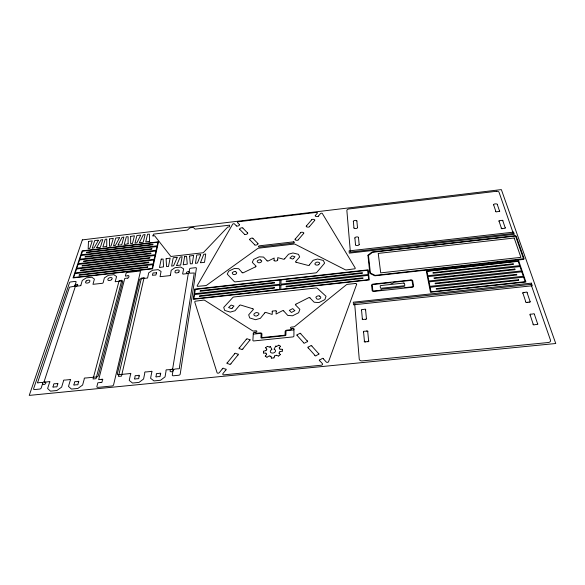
<?xml version="1.0" encoding="UTF-8"?>
<svg xmlns="http://www.w3.org/2000/svg" width="585" height="585" viewBox="0 0 585 585"><rect width="100%" height="100%" fill="white"/><g stroke="black" fill="none" stroke-linecap="round" stroke-linejoin="round"><path stroke-width="0.88" d="M128.108 243.777L128.122 236.728L126.338 236.779L124.232 244.493L128.086 243.865M244.471 234.38C245.159 235.133 248.42 233.759 247.718 232.903M242.11 272.705L242.994 272.895L255.396 266.906M242.863 227.974C242.124 227.177 238.863 228.567 239.689 229.415M282.328 351.073L282.358 349.355M236.311 225.978C236.983 226.695 240.186 225.393 239.521 224.53M276.157 311.439L276.076 314.028L282.818 310.533L283.747 310.862M277.685 259.842L277.751 257.641L283.857 259.309L284.734 258.841M109.483 239.053L109.49 246.241L111.04 246.058L113.3 238.344L109.519 238.951M272.281 311.849L272.186 314.445L265.619 312.368L264.669 312.902M274.094 260.252L274.175 258.043L267.959 261.107L267.06 260.888M106.733 246.314L106.762 239.126L105.227 239.309L102.872 247.031L106.711 246.387M318.43 216.179C318.116 217.042 314.233 216.494 315.278 215.463M263.484 352.982L263.557 351.263M311.578 219.799C312.127 218.827 315.688 219.441 314.737 220.494M309.392 265.085L308.412 265.502L296.185 262.285M309.494 226.709C309.151 227.572 305.187 227.024 306.313 225.956M300.544 232.713C301.107 231.704 304.697 232.391 303.739 233.452M88.467 241.561L88.181 248.764L89.761 248.588L92.269 240.859L88.496 241.481M298.306 239.887C297.845 240.852 294.036 240.172 295.096 239.089M239.382 305.472L240.384 304.968L252.742 308.748M188.216 274.007L172.714 368.528A1.075 0.724 -20.5 0 1 171.559 369.398L171.317 369.471A1.682 1.141 -20.6 0 0 170.264 371.431L170.549 371.643A1.682 1.141 -20.6 0 0 173.138 370.78L173.226 370.597A1.945 1.324 -20.4 0 1 175.317 369.018L178.242 368.726A0.739 0.497 -20.1 0 0 179.244 368.623A0.739 0.497 -20.1 0 0 179.361 367.877L194.278 272.99L190.71 273.151A1.682 1.009 -16.2 0 1 189.598 272.968M497.433 204.348C497.023 203.551 493.243 203.726 493.557 204.882M274.021 357.815L274.526 356.016M356.616 284.412L328.609 361.574A1.309 0.943 -9.3 0 1 327.541 362.349A1.309 0.943 -9.3 0 1 326.247 362.005L323.476 358.941M200.501 262.533L203.741 254.365L205.708 253.978L204.523 262.358L200.582 262.745M200.699 254.833L197.438 262.987L195.427 263.404L196.736 255.016L200.626 254.643M176.67 265.268L180.18 257.1L182.147 256.713L180.655 265.1L176.736 265.473M177.16 257.568L173.613 265.744L171.624 266.131L173.233 257.744L177.094 257.371M189.569 256.047L193.606 255.382L192.26 263.762L190.322 263.82L189.562 256.128M166.111 258.767L170.125 258.102L168.48 266.497L166.557 266.548L166.096 258.848M139.457 242.431L143.215 234.907L145.087 234.534L143.208 242.248L139.523 242.629M140.649 235.324L136.853 242.848L134.967 243.221L136.941 235.514L140.561 235.126M118.009 244.976L122.002 237.444L123.866 237.079L121.731 244.793L118.097 245.188M119.442 237.861L115.42 245.393L113.534 245.766L115.764 238.044L119.369 237.656M355.417 244.859C355.6 246.022 359.307 245.59 359.263 244.413M353.859 227.953C354.057 229.093 357.771 228.567 357.596 227.514M96.693 247.506L100.912 239.967L102.77 239.601L100.386 247.323L96.803 247.726M98.368 240.376L94.134 247.901L92.24 248.289L94.719 240.567L98.287 240.179M266.058 350.532L266.811 349.201M274.014 349.186L275.762 346.137M279.016 353.084L279.754 351.819M149.592 241.312L145.724 241.949L147.574 234.241L149.372 234.168L149.614 241.225M130.652 236.435L134.462 235.806L132.451 243.521L130.652 243.601L130.63 236.523M75.034 285.253L75.121 285.114A1.462 0.826 -21.1 0 1 77.381 284.412M358.583 237.554C358.371 236.42 354.766 236.874 354.788 237.993M356.96 221.006C356.762 219.931 353.23 220.362 353.26 221.444M273.992 260.34C274.029 261.539 277.743 261.107 277.787 259.908M309.37 264.939L313.129 260.281L317.56 259.023L323.3 260.435L324.624 263.133L316.88 272.303A1.536 0.973 -9.6 0 1 315.6 272.91L235.477 281.846A1.521 0.951 -14.2 0 1 234.249 281.524L227.236 274.109L228.698 271.14L234.431 268.457L238.724 268.712L242.139 272.522M225.656 370.203L222.98 373.522A1.302 0.921 -17.6 0 0 222.892 374.473A1.302 0.921 -17.6 0 0 223.945 374.839L321.326 365.223A1.316 0.951 -9.8 0 0 322.408 363.68L319.863 360.843M230.929 363.673L237.817 355.132M242.899 348.814L249.561 340.55M222.242 369.025L219.338 372.608A1.302 0.907 -17.9 0 1 218.051 373.193A1.302 0.907 -17.9 0 1 217.05 372.638L194.79 302.116A1.236 0.782 -16.8 0 1 195.302 301.202L203.485 300.127A1.952 1.236 -16.4 0 1 204.787 300.361L252.581 330.81A1.638 1.104 -14.2 0 0 253.714 331.022L255.923 330.796A0.987 0.673 -14.1 0 1 256.852 331.381A0.987 0.673 -14.1 0 1 255.842 332.17L254.373 332.317A1.031 0.702 -14.2 0 0 253.32 333.143L252.888 340.316A1.038 0.709 -14.5 0 0 253.868 340.938L292.873 336.916A1.046 0.724 -11.7 0 0 293.911 336.082L293.941 328.909A1.038 0.709 -11.5 0 0 292.924 328.302L291.44 328.456A0.995 0.68 -11.6 0 1 290.46 327.871A0.995 0.68 -11.6 0 1 291.447 327.081L293.677 326.854A1.645 1.119 -11.4 0 0 294.84 326.393L346.24 284.873A1.989 1.287 -7.6 0 1 347.614 284.339L355.102 283.52M227.528 362.524L234.439 354.013M239.528 347.717L246.205 339.483M264.683 313.019L260.362 318.32L255.572 319.71L249.722 317.947L248.676 314.832L253.473 309.311L252.917 308.712M284.712 258.738L288.551 254.197L292.924 252.961L298.474 254.329L299.659 256.947L295.454 261.795L296.017 262.314M298.277 239.762L303.593 233.503M309.465 226.585L314.598 220.538M318.401 216.062L320.456 213.649A1.053 0.607 -9.1 0 1 321.465 213.225A1.053 0.607 -9.1 0 1 322.364 213.547L355.161 267.923A1.228 0.775 -7.3 0 1 354.839 268.793L346.532 269.897A1.938 1.221 -7.8 0 1 345.128 269.685L295.089 244.208A1.462 0.885 -10.6 0 0 294.058 244.069L258.694 248.164A1.455 0.87 -12.5 0 0 257.656 248.545L206.819 285.114A1.901 1.177 -15.8 0 1 205.452 285.626L197.489 286.336A1.148 0.709 -16.2 0 1 197.24 285.582L232.618 224.289A1.038 0.592 -13.3 0 1 233.517 223.755A1.038 0.592 -13.3 0 1 234.49 223.938L236.347 225.854M239.397 305.589L235.002 310.745L230.278 312.105L224.64 310.408L223.733 307.381L232.75 297.582A1.558 0.995 -14.7 0 1 234.088 296.953L316.024 287.981A1.572 1.024 -9.6 0 1 317.362 288.317L326.035 296.31L324.894 299.6L318.949 302.577L314.174 302.233L309.991 297.948M295.242 239.046L300.573 232.801M306.46 225.905L311.608 219.88M315.417 215.412L317.311 213.196A1.053 0.607 -9.3 0 0 316.383 212.392L238.578 221.722A1.038 0.592 -13 0 0 237.605 222.739L239.338 224.508M279.22 347.812L280.529 346.342M265.239 356.031L266.65 354.466M278.606 356.031L280.325 354.627M265.605 347.753L267.323 346.378M267.052 357.201L269.1 355.994M276.866 346.291L278.709 345.208M296.134 304.076L309.026 297.531L310.013 297.823M269.444 347.051L270.255 346.664M128.013 275.711C129.819 275.125 128.824 278.431 127.435 278.189M274.65 355.907L276.274 355.263M263.667 351.161L265.926 350.634M279.893 351.717L282.219 351.168M255.616 266.892L256.157 266.248L252.281 262.351L253.634 259.455L259.243 256.822L263.535 257.064L267.089 260.749M295.959 304.083L295.352 304.814L299.878 309.363L298.613 312.748L292.529 315.79L287.754 315.417L283.725 310.986M502.588 228.523L504.263 228.333A0.76 0.439 0 0 0 505.221 227.667M127.881 275.791L125.38 276.076L126.089 273.312A1.17 0.68 -18.9 0 1 127.391 272.471L139.457 271.089A1.17 0.68 -18.4 0 1 140.407 271.674L113.578 384.85A1.389 0.921 -24.2 0 1 112.035 385.983L97.929 387.38A1.397 0.914 -24.9 0 1 96.891 386.502L97.849 382.773L100.737 382.488M127.289 278.124L124.78 278.409L98.66 379.65L101.549 379.365M523.882 292.456L525.74 292.259A0.841 0.534 3 0 1 527.217 292.778M365.362 319.234L363.556 319.425A0.804 0.548 -6.5 0 1 362.276 318.876M527.173 302.335L529.059 302.138M366.502 331.095L364.674 331.286A0.819 0.563 -6.4 0 0 363.497 332.104M365.662 341.815L367.519 341.633M271.498 358.144L273.897 357.903M280.01 349.201L282.262 349.274M263.579 353.055L265.875 353.135M269.275 355.972L270.87 356.287M249.693 239.77C249.02 238.972 252.172 237.393 252.969 238.3M275.893 346.086L276.69 346.313M257.978 243.418C258.789 244.391 255.411 245.707 254.731 244.925M267.484 346.357L269.268 347.066M276.456 355.256L278.445 356.053M77.381 284.405L77.608 284.566A1.462 0.826 -21.1 0 1 76.496 286.072L76.291 286.131A0.936 0.534 -21.2 0 0 75.224 286.818L44.175 381.42A1.09 0.673 -26.4 0 0 44.913 382.093L45.125 382.115A1.711 1.06 -26.5 0 1 45.235 383.921L44.826 384.206A1.711 1.06 -26.5 0 1 42.632 383.833L42.632 383.665A1.982 1.228 -26.6 0 0 41.294 382.451L38.486 382.729A0.753 0.461 -26.6 0 1 37.52 382.824A0.753 0.461 -26.6 0 1 37.776 382.078L69.513 287.176L73.103 286.496A1.689 0.958 -21.2 0 0 74.99 285.37M278.87 345.201L280.515 346.232M265.254 356.148L266.892 357.208M279.023 353.216L280.347 354.51M265.59 347.863L266.804 349.07M242.826 228.062L247.535 232.874M252.932 238.395L257.839 243.404M239.821 229.422L244.508 234.256M249.883 239.799L254.76 244.83M300.778 333.845L307.074 340.806M311.885 346.144L318.437 353.391M297.282 335.629L303.542 342.62M308.339 347.987L314.854 355.263M266.007 353.208L266.665 354.334M270.387 346.686L271.945 349.399M279.206 347.936L279.879 349.128M497.316 204.501L499.451 210.819M502.859 220.918L505.118 227.594M527.165 292.888L529.981 301.238M534.514 314.65L537.52 323.549M493.681 204.933L495.773 211.251M499.122 221.357L501.33 228.026M522.968 293.334L525.732 301.684M530.178 315.096L533.125 323.995M270.987 356.375L271.374 358.086M189.248 272.274L189.226 272.149A1.455 0.87 -16.4 0 0 187.12 271.937L186.798 272.149A1.455 0.87 -16.4 0 0 187.222 273.502L187.412 273.517A0.929 0.563 -16.4 0 1 188.129 273.707M356.865 221.086L357.486 227.455M358.488 237.634L359.146 244.355M365.596 309.97L366.415 318.342M367.738 331.775L368.608 340.689M353.362 221.496L353.947 227.872M354.89 238.051L355.512 244.771M361.574 310.394L362.349 318.767M363.592 332.207L364.418 341.113M368.711 340.784A0.826 0.585 -6 0 1 367.512 341.64M365.676 341.823A0.826 0.578 -6.2 0 1 364.338 341.23M366.495 331.088A0.819 0.563 -6.2 0 1 367.811 331.666M366.51 318.437A0.804 0.548 -6.3 0 1 365.347 319.242M361.486 310.299A0.79 0.534 -6.6 0 1 362.634 309.516L364.404 309.333A0.79 0.534 -6.4 0 1 365.669 309.86M527.187 302.335A0.856 0.548 3.4 0 1 525.681 301.794M530.105 301.333A0.856 0.548 3.5 0 1 529.052 302.145M522.844 293.239A0.841 0.534 2.9 0 1 523.889 292.449M533.067 324.112A0.885 0.585 4.7 0 0 534.639 324.697L536.569 324.492A0.885 0.585 4.8 0 0 537.644 323.644M534.566 314.533A0.87 0.57 4.2 0 0 533.023 313.969L531.121 314.167A0.87 0.57 4.1 0 0 530.054 315.001M499.012 221.284A0.746 0.431 -0.4 0 1 499.97 220.625L501.616 220.443A0.746 0.431 -0.3 0 1 502.91 220.83M502.603 228.53A0.753 0.439 -0.1 0 1 501.279 228.121M499.553 210.892A0.739 0.417 -0.7 0 1 498.61 211.529L496.994 211.711A0.731 0.417 -0.8 0 1 495.722 211.339M227.368 362.598A0.826 0.57 -16.9 0 0 227.843 363.636L229.342 364.141A0.826 0.578 -16.8 0 0 230.921 363.804M237.978 355.051A0.812 0.563 -16 0 0 237.495 354.035L235.996 353.552A0.812 0.563 -16.1 0 0 234.439 353.881M318.598 353.442A0.826 0.585 -10 0 1 318.043 354.59L316.463 355.409A0.826 0.592 -10.2 0 1 314.862 355.395M308.185 347.936A0.819 0.578 -10.6 0 1 308.741 346.81L310.313 346.006A0.819 0.57 -10.4 0 1 311.885 346.02M307.227 340.85A0.812 0.563 -10.7 0 1 306.672 341.962L305.107 342.759A0.812 0.563 -10.9 0 1 303.549 342.744M297.136 335.578A0.804 0.556 -11.3 0 1 297.699 334.488L299.242 333.713A0.797 0.548 -11.1 0 1 300.778 333.721M239.375 347.79A0.804 0.556 -15.6 0 0 239.85 348.792L241.342 349.267A0.804 0.556 -15.5 0 0 242.892 348.938M249.715 340.477A0.797 0.541 -14.8 0 0 249.225 339.497L247.74 339.037A0.797 0.541 -14.9 0 0 246.219 339.366M274.387 349.413A2.669 1.865 -13.4 0 1 274.87 352.199A2.669 1.865 -13.4 0 1 270.892 352.609A2.669 1.865 -13.4 0 1 271.557 349.706M292.515 328.346A1.002 0.687 -11.6 0 0 291.952 328.521L291.652 328.77A1.111 0.76 -11.6 0 0 291.484 329.194L290.979 329.699L287.001 330.123A1.865 1.28 -12 0 0 285.136 331.607L285.07 334.847L284.456 335.263L262.263 337.552L261.78 337.179L261.934 334.013A1.857 1.265 -13.9 0 0 260.164 332.916L256.223 333.318L255.747 332.916A1.104 0.753 -14.2 0 0 255.608 332.529L255.323 332.339A1.002 0.68 -14.2 0 0 254.782 332.28M276.237 311.33A0.768 0.512 -12.4 0 0 275.089 310.81L273.385 311.001A0.768 0.512 -12.6 0 0 272.2 311.761M293.941 329.194A1.038 0.709 -11.6 0 1 292.909 330.02L286.994 330.635A1.038 0.709 -12 0 0 285.955 331.461L285.904 335.008A0.834 0.57 -12.2 0 1 285.07 335.673L261.736 338.086A0.834 0.57 -13.9 0 1 260.947 337.589L261.122 334.042A1.031 0.702 -13.9 0 0 260.142 333.428L254.27 334.035A1.031 0.702 -14.3 0 1 253.305 333.428M222.256 368.894A0.826 0.578 -17.4 0 1 223.85 368.557L225.342 369.077A0.826 0.578 -17.3 0 1 225.81 370.122M319.71 360.791A0.834 0.6 -9.9 0 1 320.266 359.621L321.852 358.795A0.834 0.6 -9.7 0 1 323.468 358.817M355.27 283.506A1.287 0.834 -7.2 0 1 356.653 284.42M101.71 379.285A0.834 0.541 -24.4 0 1 102.441 380.111L102.075 381.537A0.834 0.548 -24.5 0 1 100.869 382.539M86.149 280.997C83.955 283.696 87.83 283.447 89.344 282.336C91.545 279.389 87.428 279.901 86.149 280.976M156.59 272.771L155.902 275.023L152.371 275.264L153.051 272.946L156.59 272.771M178.849 272.098C177.752 273.21 173.423 273.729 175.398 270.599C177.138 269.809 180.546 269.327 178.849 272.076M80.891 285.253L80.204 285.809L74.675 286.321L76.087 282.036A1.177 0.665 -21.1 0 0 75.231 281.422L70.836 281.926A1.185 0.665 -21.2 0 0 69.483 282.789L33.616 388.711A1.404 0.87 -27 0 0 34.544 389.573L39.619 389.076A1.404 0.87 -26.9 0 0 41.213 387.95L42.837 383.029A0.753 0.461 -26.5 0 1 43.078 382.283A0.753 0.461 -26.5 0 1 44.043 382.188L48.869 381.705A0.746 0.468 -26.3 0 1 49.827 381.61A0.746 0.468 -26.3 0 1 49.586 382.356L47.612 388.52L50.486 391.146L56.884 390.509L61.637 387.131L63.509 380.959A0.746 0.468 -25.8 0 1 63.736 380.213A0.746 0.468 -25.8 0 1 64.701 380.118L69.556 379.628A0.746 0.475 -25.5 0 1 70.529 379.533A0.746 0.475 -25.5 0 1 70.302 380.279L68.489 386.451L71.458 389.069L77.9 388.433L82.602 385.047L84.306 378.875A0.746 0.475 -24.9 0 1 84.518 378.129A0.746 0.475 -24.9 0 1 85.49 378.034L96.803 376.901A1.294 0.834 -24.4 0 0 98.251 375.855L122.755 281.553A1.119 0.651 -19.4 0 0 121.877 280.968L115.172 281.729L116.583 276.522L113.863 274.694L108.327 275.33L104.371 277.919L103.135 282.796L102.412 283.294L92.964 284.317L94.412 279.052L91.779 277.224L86.287 277.853L82.28 280.442L80.891 285.231M257.473 315.571C256.018 317.121 251.433 314.913 255.352 312.865C257.422 311.732 261.151 313.874 257.473 315.571M286.197 286.255L286.189 286.884L362.963 278.431L362.905 277.802L286.197 286.255M286.277 281.122L286.27 281.743L362.459 273.297L362.4 272.676L286.277 281.122M294.789 310.657L291.432 312.485L289.326 310.372L292.741 308.602L294.789 310.657M170.454 275.118L169.811 275.637L160.071 276.683L161.058 271.44L158.14 269.627L152.539 270.263L148.692 272.851L147.574 278.021L140.773 278.818A1.119 0.658 -18.6 0 0 139.537 279.652L117.336 373.939A1.294 0.848 -23.4 0 0 118.331 374.736L129.753 373.596A0.739 0.49 -22.9 0 1 130.733 373.493A0.739 0.49 -22.9 0 1 130.572 374.246L129.226 380.418L132.495 383.036L139.047 382.385L143.588 378.992L144.817 372.82A0.739 0.49 -22.1 0 1 144.97 372.067A0.739 0.49 -22.1 0 1 145.957 371.972L150.923 371.475A0.739 0.497 -21.8 0 1 151.917 371.373A0.739 0.497 -21.8 0 1 151.771 372.126L150.594 378.298L153.972 380.908L160.561 380.257L165.043 376.864L166.103 370.685A0.739 0.497 -20.9 0 1 166.235 369.939A0.739 0.497 -20.9 0 1 167.23 369.837L172.224 369.34A0.739 0.497 -20.5 0 1 173.226 369.237A0.739 0.497 -20.5 0 1 173.101 369.983L172.297 374.912A1.375 0.936 -20.7 0 0 173.452 375.782L178.732 375.256A1.375 0.943 -20.4 0 0 180.202 374.129L196.399 268.31A1.17 0.702 -15.9 0 0 195.375 267.703L190.827 268.222A1.17 0.702 -16.1 0 0 189.569 269.093L188.875 273.363L183.003 274.131L182.622 273.795L183.646 268.859L180.641 267.045L175.003 267.696L171.208 270.285L170.447 275.104M319.468 296.039C323.768 297.853 316.785 301.268 316.097 297.794C314.737 297.209 318.591 294.986 319.468 296.068M260.596 259.93C259.718 259.126 254.95 261.129 258.314 262.702C259.916 263.345 263.813 261.064 260.588 259.996M280.888 285.019L280.785 289.319L368.652 279.659L368.192 275.374L280.888 285.019M281.012 279.915L280.91 284.142L368.097 274.497L367.643 270.277L281.012 279.915M279.74 285.144L279.63 289.443L193.884 298.862L194.527 294.555L279.74 285.144M279.871 280.039L279.762 284.266L194.659 293.677L195.295 289.436L279.871 280.039M293.509 258.57L292.61 259.038L289.904 258.08L292.186 255.93L294.935 256.727L293.509 258.548M274.35 287.564L274.328 288.193L199.397 296.441L199.485 295.813L274.35 287.564M274.519 282.423L274.497 283.045L200.129 291.286L200.216 290.665L274.519 282.423M111.603 279.688C110.602 280.771 106.214 281.341 108.327 278.35C109.724 277.275 113.746 276.946 111.603 279.674M232.282 308.076L231.353 308.631L228.581 307.52L231.192 305.07L233.949 306.028L232.282 308.076M523.487 258.709L375.146 275.381L370.407 273.027L368.462 255.491L372.535 252.281L515.063 236.099L515.663 236.384L523.487 258.709M235.66 271.659C239.258 273.436 232.954 276.398 232.347 273.29C231.331 272.705 234.812 270.796 235.66 271.681M318.437 264.742C316.931 265.904 312.734 264.435 316.178 262.329C318.072 261.458 321.808 263.06 318.437 264.742M152.919 235.901L154.608 235.762L170.893 256.486L203.273 252.727L227.711 227.06L229.415 226.885L229.649 225.174L195.149 229.13L193.598 227.667A1.038 0.585 -15.1 0 0 192.779 227.463L190.491 227.74A1.038 0.585 -15.2 0 0 189.569 228.15L187.383 230.066L153.599 234.11L152.919 235.901M194.798 289.129L193.262 299.308L369.274 279.915L368.184 269.846L194.798 289.129M184.655 256.42L183.2 264.808L187.28 264.12L186.571 256.376L184.655 256.42M160.444 373.998L160.144 375.702A0.746 0.505 -21.5 0 1 160.005 376.462A0.746 0.505 -21.5 0 1 159.003 376.565L156.963 376.762A0.746 0.505 -21.7 0 1 155.968 376.864A0.746 0.505 -21.7 0 1 156.107 376.104L156.422 374.4A0.739 0.497 -21.6 0 1 156.553 373.647A0.739 0.497 -21.6 0 1 157.555 373.544L159.581 373.34A0.739 0.497 -21.4 0 1 160.582 373.245A0.739 0.497 -21.4 0 1 160.444 373.998M367.95 255.272L369.815 273.056A1.177 0.753 -6.3 0 0 370.217 273.546L374.444 275.623A1.185 0.76 -6 0 0 375.299 275.754L523.122 259.447A1.258 0.76 1.7 0 0 524.08 258.563L516.27 236.318A1.221 0.724 0.7 0 0 514.829 235.755L372.491 251.93A1.148 0.709 -6.3 0 0 371.716 252.223L367.95 255.272M139.098 376.126L138.747 377.83A0.746 0.497 -22.7 0 1 138.594 378.59A0.746 0.497 -22.7 0 1 137.599 378.692L135.574 378.89A0.746 0.497 -22.9 0 1 134.579 378.992A0.746 0.497 -22.9 0 1 134.74 378.232L135.098 376.528A0.739 0.497 -22.7 0 1 135.259 375.775A0.739 0.497 -22.7 0 1 136.246 375.672L138.265 375.475A0.739 0.497 -22.6 0 1 139.259 375.373A0.739 0.497 -22.6 0 1 139.098 376.126M161.233 259.133L159.478 267.528L163.544 266.84L163.127 259.075L161.233 259.133M158.506 241.832L152.583 268.8L73.052 277.926L82.141 250.877L158.506 241.832M152.985 264.639L152.129 268.515L73.688 277.524L74.99 273.634L152.985 264.639M154.001 260.025L153.16 263.85L75.253 272.844L76.54 269.012L154.001 260.025M155.003 255.477L154.177 259.25L76.803 268.23L78.068 264.449L155.003 255.477M155.99 250.994L155.171 254.709L78.324 263.674L79.575 259.952L155.99 250.994M156.97 246.57L156.158 250.234L79.831 259.184L81.059 255.513L156.97 246.57M157.928 242.205L157.131 245.824L81.315 254.76L82.529 251.133L157.928 242.205M147.734 266.855L147.603 267.425L79.041 275.308L79.224 274.738L147.734 266.855M148.787 262.212L148.663 262.775L80.569 270.65L80.752 270.087L148.787 262.212M149.833 257.641L149.701 258.197L82.075 266.058L82.251 265.502L149.833 257.641M150.857 253.137L150.733 253.678L83.56 261.532L83.735 260.983L150.857 253.137M151.866 248.691L151.749 249.225L85.022 257.064L85.198 256.522L151.866 248.691M152.868 244.303L152.743 244.837L86.47 252.661L86.646 252.128L152.868 244.303M144.049 277.787L121.49 376.14L118.47 376.44L141.409 278.087L144.049 277.787M121.782 280.317L96.028 378.685L93.037 378.985L119.157 280.61L121.782 280.317M78.478 382.173L77.995 383.877A0.753 0.483 -25.5 0 1 77.776 384.637A0.753 0.483 -25.5 0 1 76.803 384.733L74.814 384.93A0.753 0.483 -25.6 0 1 73.834 385.032A0.753 0.483 -25.6 0 1 74.054 384.272L74.544 382.568A0.746 0.475 -25.5 0 1 74.756 381.815A0.746 0.475 -25.5 0 1 75.736 381.712L77.717 381.515A0.746 0.475 -25.4 0 1 78.69 381.42A0.746 0.475 -25.4 0 1 78.478 382.173M57.622 384.257L57.096 385.961A0.753 0.475 -26.3 0 1 56.862 386.714A0.753 0.475 -26.3 0 1 55.889 386.817L53.908 387.007A0.753 0.475 -26.4 0 1 52.935 387.109A0.753 0.475 -26.4 0 1 53.176 386.349L53.71 384.645A0.753 0.468 -26.3 0 1 53.944 383.892A0.753 0.468 -26.3 0 1 54.917 383.797L56.884 383.599A0.753 0.475 -26.2 0 1 57.856 383.504A0.753 0.475 -26.2 0 1 57.622 384.257M82.339 239.879L29.25 395.401L555.75 343.512L501.36 189.598L82.339 239.879M496.299 191.295L348.982 208.955A2.245 1.294 -7.7 0 0 346.868 210.49L350.371 252.033L513.33 233.466L499.056 192.275A2.362 1.302 -1.2 0 0 496.299 191.295M293.407 241.861L259.484 245.802A0.995 0.592 -12.4 0 0 258.468 246.526A0.995 0.592 -12.4 0 0 259.411 247.016L293.399 243.075A1.002 0.6 -10.6 0 0 294.394 242.351A1.002 0.6 -10.6 0 0 293.407 241.861M513.564 232.128L349.099 250.892L349.282 253.13L514.347 234.351L513.564 232.128M514.178 238.007L378.239 253.415L380.703 272.873L520.906 257.363L514.178 238.007M518.719 260.91L426.319 271.089L430.472 292.251L525.922 282.021L518.719 260.91M518.23 261.356L426.991 271.396L427.84 275.711L519.692 265.656L518.23 261.356M513.125 263.813L432.951 272.617L433.083 273.246L513.337 264.442L513.125 263.813M519.999 266.548L428.015 276.603L428.878 280.983L521.484 270.913L519.999 266.548M410.926 279.966L373.069 284.098A1.601 1.038 -6.1 0 0 371.592 285.305L372.17 290.526A1.616 1.053 -6 0 0 373.895 291.403L412.169 287.264A1.631 1.06 -3.6 0 0 413.61 286.043L412.71 280.822A1.623 1.046 -3.8 0 0 410.926 279.966M390.561 282.613L373.12 284.515A0.951 0.614 -6.1 0 0 372.243 285.231L372.828 290.46A0.958 0.629 -6 0 0 373.852 290.979L380.828 290.219A1.47 0.958 -5.4 0 1 382.166 289.144L403.533 286.833A1.477 0.958 -4.1 0 1 405.149 287.593L412.096 286.84A0.973 0.629 -3.6 0 0 412.952 286.109L412.052 280.895A0.965 0.622 -3.8 0 0 410.999 280.383L393.456 282.299A1.455 0.943 -4.9 0 1 392.133 283.359A1.455 0.943 -4.9 0 1 390.561 282.613M514.851 269.027L434.026 277.846L434.158 278.489L515.071 269.67L514.851 269.027M403.679 283.067L380.893 285.546A0.753 0.49 -5.6 0 0 380.206 286.116L380.418 287.849A0.753 0.49 -5.5 0 0 381.23 288.259L404.111 285.772A0.76 0.497 -4.1 0 0 404.791 285.202L404.513 283.469A0.76 0.49 -4.2 0 0 403.679 283.067M521.791 271.82L429.061 281.89L429.938 286.343L523.304 276.259L521.791 271.82M516.613 274.336L435.123 283.169L435.255 283.82L516.826 274.987L516.613 274.336M523.619 277.18L430.121 287.264L431.006 291.783L525.147 281.685L523.619 277.18M518.398 279.725L436.234 288.566L436.366 289.231L518.617 280.39L518.398 279.725M531.363 283.147L353.281 302.196L353.494 304.814L532.277 285.758L531.363 283.147M531.019 284.347L354.634 303.191L359.248 359.183A2.801 2.018 -6.4 0 0 362.21 360.901L548.269 342.517A3.02 2.018 6.1 0 0 550.514 340.236L531.019 284.347"/></g></svg>
